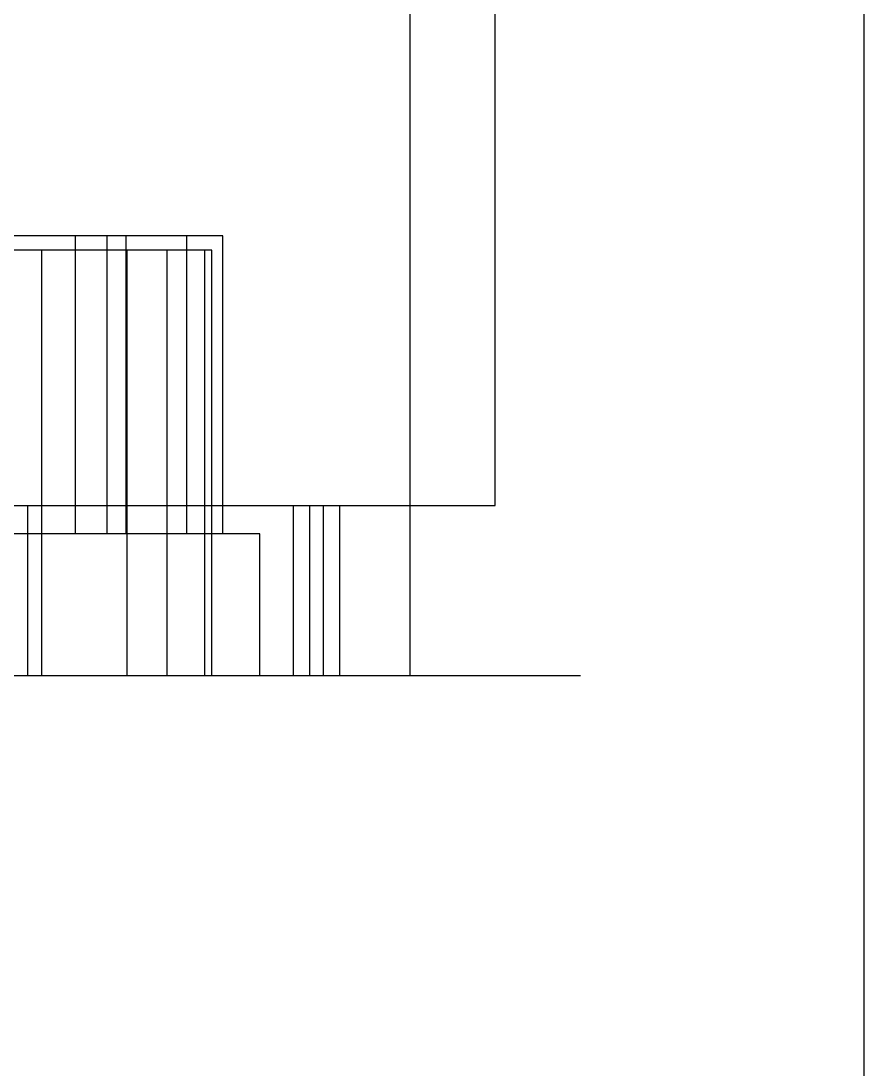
# Model space of a CAD drawing. Extents: x 0 to 290, y 0 to 931.
# Drawn here: x 247.78 to 277.5, y 673.55 to 710.47 of the extents above; entities that cross this region are included whole.
import ezdxf

# ---------------------------------------------------------------- set-up
doc = ezdxf.new("R2010")
doc.units = 0
doc.layers.add('-15N-THT. THIẾT BỊ ĐÓNG MỞ', color=40, linetype='CONTINUOUS')

# ---------------------------------------------------------------- blocks, each defined once
blk = doc.blocks.new('06 - N - SC VSD ATV630D55~D90N4')
at = {"layer": '-15N-THT. THIẾT BỊ ĐÓNG MỞ'}
for p, q in [((132.5, -272.3), (132.5, 429.985)), ((116.5, 221.7), (116.5, 280.2)), ((119.5, 227.7), (119.5, 259.69)), ((109.896, 237.2), (95.444, 237.2)), ((104.702, 226.7), (104.702, 237.2)), ((104.702, 237.2), (104.702, 237.2)), ((105.82, 226.7), (105.82, 237.2)), ((105.82, 237.2), (105.82, 237.2)), ((106.493, 226.7), (106.493, 237.2)), ((106.493, 237.2), (106.493, 237.2)), ((108.626, 226.7), (108.626, 237.2)), ((108.626, 237.2), (108.626, 237.2)), ((109.896, 226.7), (109.896, 237.2)), ((109.896, 237.2), (109.896, 237.2)), ((109.511, 236.7), (75.519, 236.7)), ((103.51, 236.7), (103.51, 221.7)), ((106.51, 236.7), (106.51, 221.7)), ((107.935, 236.7), (107.935, 236.7)), ((107.935, 221.7), (107.935, 236.7)), ((109.261, 221.7), (109.261, 236.7)), ((109.511, 221.7), (109.511, 236.7)), ((98.5, 227.7), (119.5, 227.7)), ((103.015, 227.7), (103.015, 221.7)), ((112.385, 221.7), (112.385, 227.7)), ((112.958, 227.7), (112.958, 221.7)), ((113.442, 221.7), (113.442, 227.7)), ((114.015, 227.7), (114.015, 221.7)), ((119.5, 227.7), (119.5, 227.7)), ((111.2, 226.7), (94.2, 226.7)), ((104.702, 226.7), (104.702, 226.7)), ((105.82, 226.7), (105.82, 226.7)), ((106.493, 226.7), (106.493, 226.7)), ((108.626, 226.7), (108.626, 226.7)), ((109.896, 226.7), (109.896, 226.7)), ((111.2, 226.7), (111.2, 226.7)), ((111.2, 221.7), (111.2, 226.7)), ((122.5, 221.7), (12.5, 221.7)), ((107.935, 221.7), (107.935, 221.7)), ((111.2, 221.7), (111.2, 221.7)), ((116.5, 221.7), (116.5, 221.7)), ((122.5, 221.7), (122.5, 221.7))]:
    blk.add_line(p, q, dxfattribs=at)

msp = doc.modelspace()

# ---------------------------------------------------------------- block references
msp.add_blockref('06 - N - SC VSD ATV630D55~D90N4', (145, 465.7))

doc.saveas('drawing.dxf')
